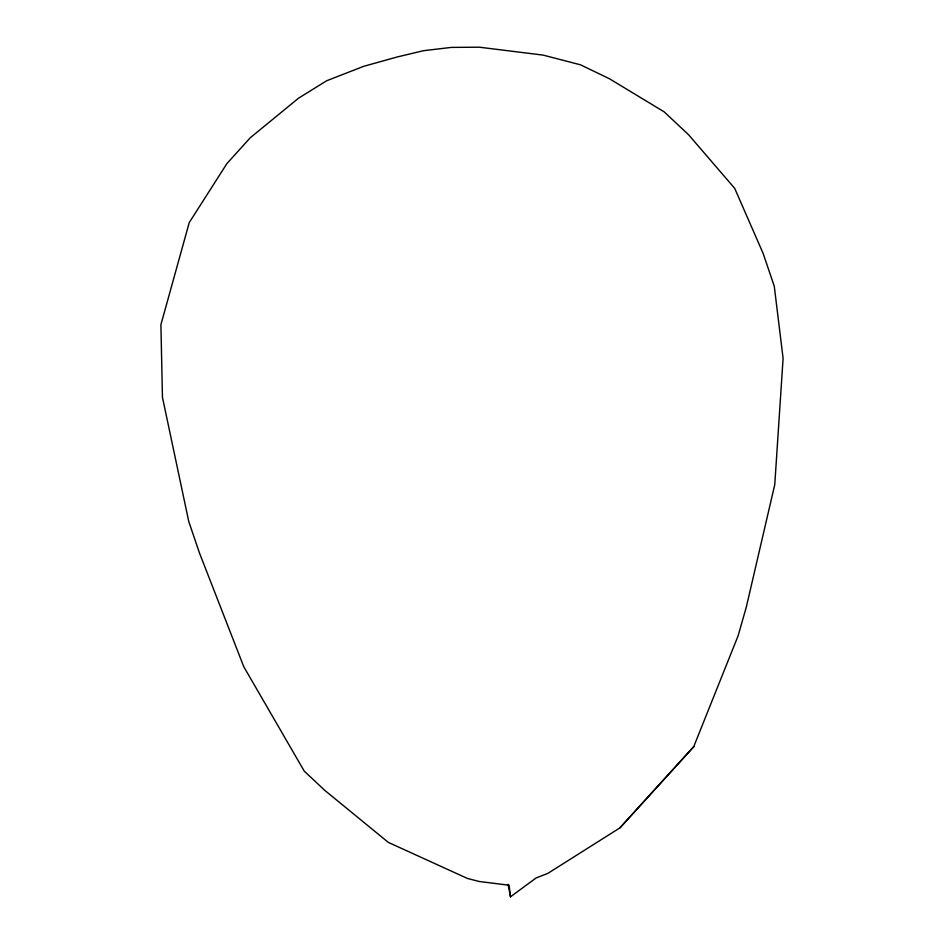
<?xml version="1.0" encoding="UTF-8"?>
<svg xmlns="http://www.w3.org/2000/svg" width="944" height="944" viewBox="0 0 944 944"><rect width="100%" height="100%" fill="white"/><g stroke="black" fill="none" stroke-linecap="round" stroke-linejoin="round"><path stroke-width="1.42" d="M693.71 746.716L738.161 635.666L746.291 607.157L774.764 484.638L783.095 358.378L774.269 286.185L763.094 253.322L734.692 188.352L688.495 134.65L664.104 111.805L609.352 78.706L580.501 64.806L543.071 55.094L479.351 47.2L451.374 47.401L423.478 50.705L397.542 56.888L363.605 66.351L326.707 80.736L298.516 98.211L250.243 137.777L226.89 163.619L189.248 222.583L160.905 324.677L162.451 397.318L188.741 521.418L199.408 552.818L243.764 666.7L304.263 771.154L324.842 790.423L388.338 842.402L467.374 878.416L479.245 881.495L509.146 885.224L510.503 896.8L536.157 877.92L547.862 873.365L619.937 827.864L693.71 746.716L619.937 827.864M508.049 884.316L510.503 896.8"/></g></svg>
